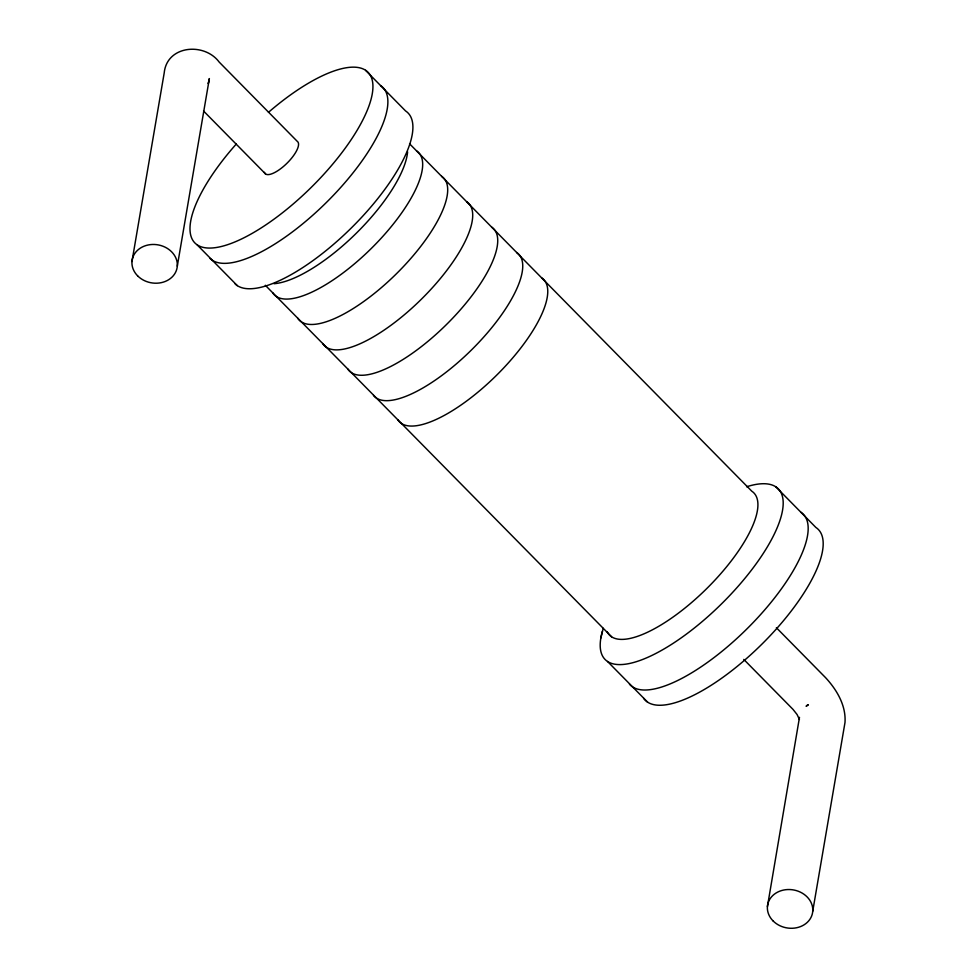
<?xml version="1.0" encoding="UTF-8"?>
<svg xmlns="http://www.w3.org/2000/svg" width="977" height="977" viewBox="0 0 977 977"><rect width="100%" height="100%" fill="white"/><g stroke="black" fill="none" stroke-linecap="round" stroke-linejoin="round"><path stroke-width="1.47" d="M799.491 717.326L767.421 906.595M131.968 261.531L164.221 72.835C166.933 45.247 204.364 42.121 219.153 62.052L297.191 141.274A22.801 7.901 -44.6 0 1 286.041 164.16A22.801 7.901 -44.6 0 1 264.425 172.331M177.301 266.147L209.359 78.563L208.199 83.582L208.553 82.691M812.742 911.211L844.995 722.516C846.18 705.467 836.752 689.725 825.553 677.635L776.373 627.71M600.843 638.018L603.249 628.309M365.569 70.332L405.589 110.963A121.575 42.109 -44.6 0 1 354.627 224.649A121.575 42.109 -44.6 0 1 235.127 283.892M775.848 486.827L815.88 527.458A121.575 42.109 -44.6 0 1 762.097 643.965A121.575 42.109 -44.6 0 1 643.599 698.286M409.583 143.802L751.826 491.223A101.315 35.087 -44.6 0 1 704.967 590.316A101.315 35.087 -44.6 0 1 607.218 631.838M203.546 111.012L265.634 174.028M743.778 659.414L793.006 709.387L797.073 714.517L799.43 719.463M265.317 285.272L611.565 636.76M197.256 244.971L237.289 285.614M607.547 661.478L647.58 702.109M541.673 277.895A101.315 35.087 -44.6 0 1 496.169 375.656A101.315 35.087 -44.6 0 1 397.737 419.695M516.65 252.506A101.315 35.087 -44.6 0 1 472.514 348.923A101.315 35.087 -44.6 0 1 373.495 395.392M491.639 227.104A101.315 35.087 -44.6 0 1 446.135 324.865A101.315 35.087 -44.6 0 1 347.702 368.903M466.615 201.702A101.315 35.087 -44.6 0 1 421.124 299.463A101.315 35.087 -44.6 0 1 322.679 343.501M441.604 176.312A101.315 35.087 -44.6 0 1 396.1 274.073A101.315 35.087 -44.6 0 1 297.667 318.111M416.581 150.91A101.315 35.087 -44.6 0 1 371.089 248.671A101.315 35.087 -44.6 0 1 272.644 292.709M407.592 151.862A101.315 35.087 -44.6 0 1 356.263 233.259A101.315 35.087 -44.6 0 1 274 283.709M380.578 85.573A121.575 42.109 -44.6 0 1 329.603 199.247A121.575 42.109 -44.6 0 1 210.104 258.49M268.467 112.331A121.575 42.109 -44.6 0 1 369.917 103.147A121.575 42.109 -44.6 0 1 225.589 245.325A121.575 42.109 -44.6 0 1 236.275 144.046M800.871 512.229A121.575 42.109 -44.6 0 1 748.504 627.319A121.575 42.109 -44.6 0 1 629.457 684.144M746.611 486.766A121.575 42.109 -44.6 0 1 771.903 538.815A121.575 42.109 -44.6 0 1 659.341 651.598A121.575 42.109 -44.6 0 1 602.406 631.264M807.1 705.418L806.123 706.298L808.333 704.747L807.1 705.418M137.598 275.819A22.801 19.271 9.7 0 0 176.153 271.044A22.801 19.271 9.7 0 0 150.153 244.653A22.801 19.271 9.7 0 0 137.598 275.819M773.039 920.884A22.801 19.271 9.7 0 0 811.606 916.108A22.801 19.271 9.7 0 0 785.606 889.717A22.801 19.271 9.7 0 0 773.039 920.884"/></g></svg>
